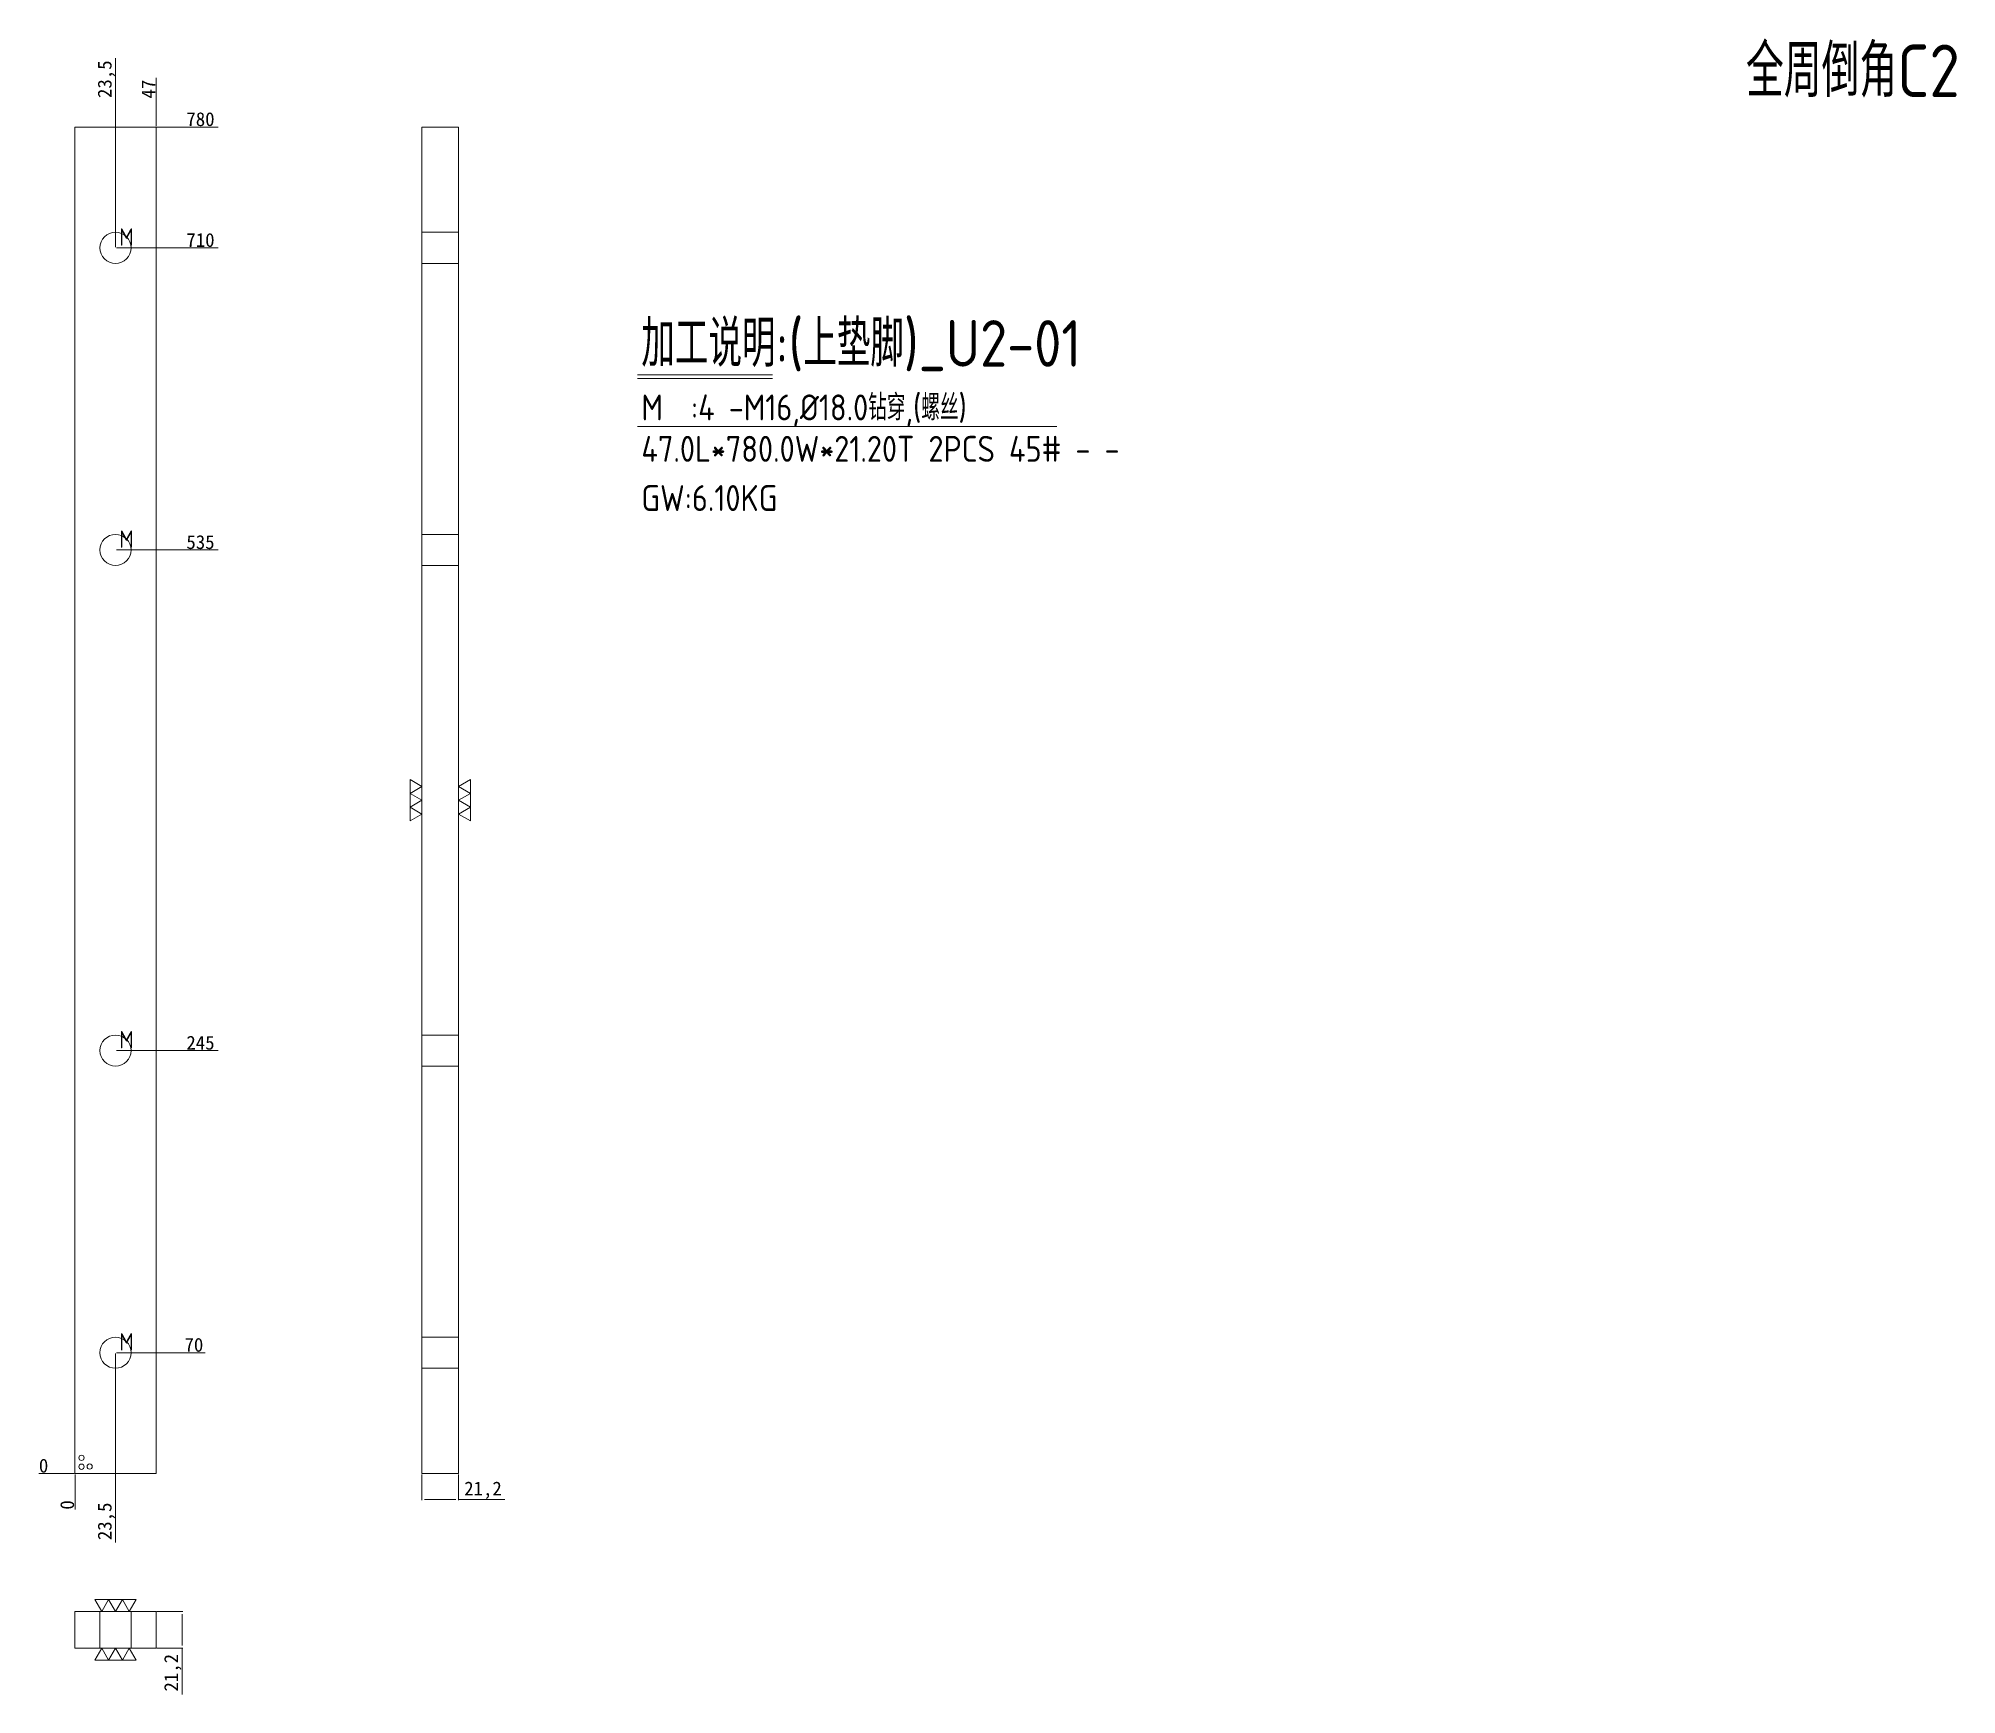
# Model space of a CAD drawing. Header units: millimetres. Extents: x 11630 to 12741, y 80862 to 81821.
import ezdxf

# ---------------------------------------------------------------- set-up
doc = ezdxf.new("R2010")
doc.units = ezdxf.units.MM
doc.linetypes.add('DASHED', pattern=[0])
doc.layers.add('dim', color=4, linetype='Continuous')
doc.layers.add('dim_temp', color=161, linetype='Continuous', lineweight=9)
doc.layers.add('U1', color=7, linetype='Continuous', true_color=0xffffff)
doc.layers.add('U2', color=7, linetype='Continuous', true_color=0xffffff)
doc.styles.add('_PUG_ERP', font='txt')
doc.styles.add('gbenor', font='gbenor.shx', dxfattribs={"bigfont": 'gbcbig'})
doc.dimstyles.new('_PUG_ERP', dxfattribs={"dimtxt": 8, "dimasz": 1.5, "dimexe": 0.5, "dimexo": 0.5, "dimgap": 0.5, "dimtad": 1, "dimtxsty": '_PUG_ERP', "dimblk": 'CLOSEDBLANK', "dimcen": 0, "dimclrd": 4, "dimclre": 4, "dimclrt": 3, "dimazin": 3, "dimtfac": 1, "dimtmove": 0, "dimatfit": 3, "dimldrblk": 'CLOSEDBLANK', "dimlwd": 9, "dimlwe": 9})

# ---------------------------------------------------------------- blocks, each defined once
blk = doc.blocks.new('*D1266')
at = {"layer": 'Defpoints', "color": 0}
for p in [(11674.6, 81060), (11713.1, 81060), (11651.1, 80990)]:
    blk.add_point(p, dxfattribs=at)
at = {"layer": 'dim_temp', "color": 4, "lineweight": 9}
blk.add_line((11675.1, 81060), (11726.5, 81060), dxfattribs=at)
at = {"layer": 'dim_temp', "color": 3, "lineweight": 18, "insert": (11720, 81064.5), "char_height": 8, "attachment_point": 5, "style": '_PUG_ERP'}
blk.add_mtext('70', dxfattribs=at)
blk = doc.blocks.new('_ClosedBlank')
blk = doc.blocks.new('*D1267')
at = {"layer": 'Defpoints', "color": 0}
for p in [(11674.6, 81235), (11713.1, 81235), (11651.1, 80990)]:
    blk.add_point(p, dxfattribs=at)
at = {"layer": 'dim_temp', "color": 4, "lineweight": 9}
blk.add_line((11675.1, 81235), (11734.1, 81235), dxfattribs=at)
at = {"layer": 'dim_temp', "color": 3, "lineweight": 18, "insert": (11723.8, 81239.5), "char_height": 8, "attachment_point": 5, "style": '_PUG_ERP'}
blk.add_mtext('245', dxfattribs=at)
blk = doc.blocks.new('*D1268')
at = {"layer": 'Defpoints', "color": 0}
for p in [(11674.6, 81525), (11713.1, 81525), (11651.1, 80990)]:
    blk.add_point(p, dxfattribs=at)
at = {"layer": 'dim_temp', "color": 4, "lineweight": 9}
blk.add_line((11675.1, 81525), (11734.1, 81525), dxfattribs=at)
at = {"layer": 'dim_temp', "color": 3, "lineweight": 18, "insert": (11723.8, 81529.5), "char_height": 8, "attachment_point": 5, "style": '_PUG_ERP'}
blk.add_mtext('535', dxfattribs=at)
blk = doc.blocks.new('*D1269')
at = {"layer": 'Defpoints', "color": 0}
for p in [(11674.6, 81700), (11713.1, 81700), (11651.1, 80990)]:
    blk.add_point(p, dxfattribs=at)
at = {"layer": 'dim_temp', "color": 4, "lineweight": 9}
blk.add_line((11675.1, 81700), (11734.1, 81700), dxfattribs=at)
at = {"layer": 'dim_temp', "color": 3, "lineweight": 18, "insert": (11723.8, 81704.5), "char_height": 8, "attachment_point": 5, "style": '_PUG_ERP'}
blk.add_mtext('710', dxfattribs=at)
blk = doc.blocks.new('*D1270')
at = {"layer": 'Defpoints', "color": 0}
for p in [(11698.1, 81770), (11713.1, 81770), (11651.1, 80990)]:
    blk.add_point(p, dxfattribs=at)
at = {"layer": 'dim_temp', "color": 4, "lineweight": 9}
blk.add_line((11698.6, 81770), (11734.1, 81770), dxfattribs=at)
at = {"layer": 'dim_temp', "color": 3, "lineweight": 18, "insert": (11723.8, 81774.5), "char_height": 8, "attachment_point": 5, "style": '_PUG_ERP'}
blk.add_mtext('780', dxfattribs=at)
blk = doc.blocks.new('*D1271')
at = {"layer": 'Defpoints', "color": 0}
for p in [(11636.1, 80990), (11651.1, 80990), (11651.1, 80990)]:
    blk.add_point(p, dxfattribs=at)
at = {"layer": 'dim_temp', "color": 4, "lineweight": 9}
blk.add_line((11650.6, 80990), (11630.2, 80990), dxfattribs=at)
at = {"layer": 'dim_temp', "color": 3, "lineweight": 18, "insert": (11632.9, 80994.5), "char_height": 8, "attachment_point": 5, "style": '_PUG_ERP'}
blk.add_mtext('0', dxfattribs=at)
blk = doc.blocks.new('*D1272')
at = {"layer": 'Defpoints', "color": 0}
for p in [(11674.6, 81060), (11651.1, 80990), (11674.6, 80975)]:
    blk.add_point(p, dxfattribs=at)
at = {"layer": 'dim_temp', "color": 4, "lineweight": 9}
blk.add_line((11674.6, 81059.5), (11674.6, 80950.1), dxfattribs=at)
at = {"layer": 'dim_temp', "color": 3, "lineweight": 18, "insert": (11669.3, 80962.3), "char_height": 8, "attachment_point": 5, "rotation": 90, "style": '_PUG_ERP'}
blk.add_mtext('23,5', dxfattribs=at)
blk = doc.blocks.new('*D1273')
at = {"layer": 'Defpoints', "color": 0}
for p in [(11651.1, 80990), (11651.1, 80990), (11651.1, 80975)]:
    blk.add_point(p, dxfattribs=at)
at = {"layer": 'dim_temp', "color": 4, "lineweight": 9}
blk.add_line((11651.1, 80989.5), (11651.1, 80969.2), dxfattribs=at)
at = {"layer": 'dim_temp', "color": 3, "lineweight": 18, "insert": (11646.6, 80971.8), "char_height": 8, "attachment_point": 5, "rotation": 90, "style": '_PUG_ERP'}
blk.add_mtext('0', dxfattribs=at)
blk = doc.blocks.new('*D1274')
at = {"layer": 'Defpoints', "color": 0}
for p in [(11698.1, 81785), (11698.1, 81770), (11651.1, 80990)]:
    blk.add_point(p, dxfattribs=at)
at = {"layer": 'dim_temp', "color": 4, "lineweight": 9}
blk.add_line((11698.1, 81770.5), (11698.1, 81798.5), dxfattribs=at)
at = {"layer": 'dim_temp', "color": 3, "lineweight": 18, "insert": (11693.6, 81792), "char_height": 8, "attachment_point": 5, "rotation": 90, "style": '_PUG_ERP'}
blk.add_mtext('47', dxfattribs=at)
blk = doc.blocks.new('*D1275')
at = {"layer": 'Defpoints', "color": 0}
for p in [(11674.6, 81785), (11674.6, 81700), (11651.1, 80990)]:
    blk.add_point(p, dxfattribs=at)
at = {"layer": 'dim_temp', "color": 4, "lineweight": 9}
blk.add_line((11674.6, 81700.5), (11674.6, 81809.9), dxfattribs=at)
at = {"layer": 'dim_temp', "color": 3, "lineweight": 18, "insert": (11669.3, 81797.7), "char_height": 8, "attachment_point": 5, "rotation": 90, "style": '_PUG_ERP'}
blk.add_mtext('23,5', dxfattribs=at)
blk = doc.blocks.new('*D1276')
at = {"layer": 'Defpoints', "color": 0}
for p in [(11698.1, 80910), (11698.1, 80888.8), (11713.1, 80888.8)]:
    blk.add_point(p, dxfattribs=at)
at = {"layer": 'dim_temp', "color": 4, "lineweight": 9}
for p, q in [((11698.6, 80910), (11713.6, 80910)), ((11713.1, 80908.5), (11713.1, 80890.3)), ((11698.6, 80888.8), (11713.6, 80888.8)), ((11713.1, 80888.8), (11713.1, 80861.9))]:
    blk.add_line(p, q, dxfattribs=at)
at = {"layer": 'dim_temp', "color": 3, "lineweight": 18, "insert": (11707.8, 80874.6), "char_height": 8, "attachment_point": 5, "rotation": 90, "style": '_PUG_ERP'}
blk.add_mtext('21,2', dxfattribs=at)
blk = doc.blocks.new('*D1277')
at = {"layer": 'Defpoints', "color": 0}
for p in [(11852.1, 80990), (11873.3, 80990), (11873.3, 80975)]:
    blk.add_point(p, dxfattribs=at)
at = {"layer": 'dim_temp', "color": 4, "lineweight": 9}
for p, q in [((11852.1, 80989.5), (11852.1, 80974.5)), ((11873.3, 80989.5), (11873.3, 80974.5)), ((11853.6, 80975), (11871.8, 80975)), ((11873.3, 80975), (11900.2, 80975))]:
    blk.add_line(p, q, dxfattribs=at)
at = {"layer": 'dim_temp', "color": 3, "lineweight": 18, "insert": (11887.5, 80980.3), "char_height": 8, "attachment_point": 5, "style": '_PUG_ERP'}
blk.add_mtext('21,2', dxfattribs=at)

msp = doc.modelspace()

# ---------------------------------------------------------------- linework, layer by layer
at = {"layer": 'dim', "color": 8, "linetype": 'Continuous', "lineweight": 18}
for p, q in [((11977.02, 81626.481), (12055.266, 81626.481)), ((11977.02, 81624.231), (12055.266, 81624.231)), ((11977.02, 81596.481), (12220.02, 81596.481))]:
    msp.add_line(p, q, dxfattribs=at)
at = {"layer": 'dim', "color": 20, "linetype": 'Continuous', "lineweight": 18}
for p, q in [((11852.148, 81388), (11845.22, 81392)), ((11845.22, 81392), (11845.22, 81368)), ((11852.148, 81388), (11845.22, 81384)), ((11873.348, 81388), (11880.276, 81392)), ((11873.348, 81388), (11880.276, 81384)), ((11880.276, 81392), (11880.276, 81368)), ((11852.148, 81380), (11845.22, 81384)), ((11852.148, 81380), (11845.22, 81376)), ((11852.148, 81372), (11845.22, 81376)), ((11873.348, 81380), (11880.276, 81384)), ((11873.348, 81380), (11880.276, 81376)), ((11873.348, 81372), (11880.276, 81376)), ((11852.148, 81372), (11845.22, 81368)), ((11873.348, 81372), (11880.276, 81368)), ((11666.559, 80910), (11662.559, 80916.928)), ((11686.559, 80916.928), (11662.559, 80916.928)), ((11666.559, 80910), (11670.559, 80916.928)), ((11674.559, 80910), (11670.559, 80916.928)), ((11674.559, 80910), (11678.559, 80916.928)), ((11682.559, 80910), (11678.559, 80916.928)), ((11682.559, 80910), (11686.559, 80916.928)), ((11666.559, 80888.8), (11662.559, 80881.872)), ((11666.559, 80888.8), (11670.559, 80881.872)), ((11674.559, 80888.8), (11670.559, 80881.872)), ((11674.559, 80888.8), (11678.559, 80881.872)), ((11682.559, 80888.8), (11678.559, 80881.872)), ((11682.559, 80888.8), (11686.559, 80881.872)), ((11686.559, 80881.872), (11662.559, 80881.872))]:
    msp.add_line(p, q, dxfattribs=at)
at = {"layer": 'dim', "lineweight": 18}
for centre in [(11654.847, 80999.095), (11654.847, 80993.925), (11659.589, 80994.033)]:
    msp.add_circle(centre, 1.523, dxfattribs=at)
at = {"layer": 'U2', "color": 135, "linetype": 'Continuous', "lineweight": 18}
for p, q in [((11651.059, 81770), (11698.059, 81770)), ((11651.059, 81770), (11651.059, 80990)), ((11698.059, 80990), (11698.059, 81770)), ((11852.148, 80990), (11852.148, 81770)), ((11852.148, 81770), (11873.348, 81770)), ((11873.348, 81770), (11873.348, 80990)), ((11698.059, 80990), (11651.059, 80990)), ((11873.348, 80990), (11852.148, 80990)), ((11698.059, 80910), (11651.059, 80910)), ((11651.059, 80888.8), (11651.059, 80910)), ((11698.059, 80888.8), (11698.059, 80910)), ((11651.059, 80888.8), (11698.059, 80888.8))]:
    msp.add_line(p, q, dxfattribs=at)
at = {"layer": 'U2', "color": 31, "linetype": 'DASHED', "lineweight": 13, "ltscale": 0.35293}
for p, q in [((11873.348, 81709.004), (11852.148, 81709.004)), ((11852.148, 81690.996), (11873.348, 81690.996)), ((11873.348, 81534.004), (11852.148, 81534.004)), ((11852.148, 81515.996), (11873.348, 81515.996)), ((11873.348, 81244.004), (11852.148, 81244.004)), ((11852.148, 81225.996), (11873.348, 81225.996)), ((11873.348, 81069.004), (11852.148, 81069.004)), ((11852.148, 81050.996), (11873.348, 81050.996)), ((11665.555, 80910), (11665.555, 80888.8)), ((11683.562, 80888.8), (11683.562, 80910))]:
    msp.add_line(p, q, dxfattribs=at)
at = {"layer": 'U2', "color": 42, "linetype": 'Continuous', "lineweight": 18}
for centre in [(11674.559, 81700), (11674.559, 81525), (11674.559, 81235), (11674.559, 81060)]:
    msp.add_circle(centre, 9.004, dxfattribs=at)

# ---------------------------------------------------------------- texts
at = {"layer": 'dim', "color": 4, "lineweight": 18, "style": 'gbenor'}
for s, height, p in [('M', 10, (11676.764, 81701.295)), ('加工说明:(上垫脚)_U2-01', 27, (11979.262, 81631.141)), ('M  :4 -M16,%%c18.0钻穿,(螺丝)', 15, (11979.27, 81600.07)), ('47.0L*780.0W*21.20T 2PCS 45# - - ', 15, (11979.27, 81576.07)), ('GW:6.10KG ', 15, (11979.27, 81547.57)), ('M', 10, (11676.764, 81526.295)), ('M', 10, (11676.764, 81236.295)), ('M', 10, (11676.764, 81061.295))]:
    msp.add_text(s, height=height, dxfattribs=at).set_placement(p)
at = {"layer": 'U1', "color": 3, "lineweight": 18, "style": 'gbenor'}
msp.add_text('全周倒角C2', height=30.42, dxfattribs=at).set_placement((12619.307, 81787.368))

# ---------------------------------------------------------------- dimensions: what is measured, and where the dimension line sits
at = {"layer": 'dim_temp', "lineweight": 18}
for feature_location, offset, dtype, origin, picture, middle in [((11674.559, 81700), (0, 85), 1, (11651.059, 80990), '*D1275', (11669.297, 81797.69)), ((11698.059, 81770), (0, 15), 1, (11651.059, 80990), '*D1274', (11693.559, 81791.976)), ((11698.059, 81770), (15, 0), 0, (11651.059, 80990), '*D1270', (11723.845, 81774.5)), ((11674.559, 81700), (38.5, 0), 0, (11651.059, 80990), '*D1269', (11723.845, 81704.5)), ((11674.559, 81525), (38.5, 0), 0, (11651.059, 80990), '*D1268', (11723.845, 81529.5)), ((11674.559, 81235), (38.5, 0), 0, (11651.059, 80990), '*D1267', (11723.845, 81239.5)), ((11674.559, 81060), (38.5, 0), 0, (11651.059, 80990), '*D1266', (11720.035, 81064.5)), ((11674.559, 81060), (0, -85), 1, (11651.059, 80990), '*D1272', (11669.297, 80962.31)), ((11651.058816978, 80990), (-15, 0), 0, (11651.058816978, 80990), '*D1271', (11632.892150311, 80994.5)), ((11651.058816978, 80990), (0, -15), 1, (11651.058816978, 80990), '*D1273', (11646.558816978, 80971.833333333))]:
    dim = msp.add_ordinate_dim(feature_location=feature_location, offset=offset, dtype=dtype, origin=origin, dimstyle='_PUG_ERP', dxfattribs=at)
    dim.commit()
    dim.dimension.update_dxf_attribs({"geometry": picture, "text_midpoint": middle})
dim = msp.add_linear_dim(base=(11873.348, 80975), p1=(11852.148, 80990), p2=(11873.348, 80990), dimstyle='_PUG_ERP', dxfattribs=at)
dim.commit()
dim.dimension.update_dxf_attribs({"geometry": '*D1277', "text_midpoint": (11887.539, 80980.262)})
dim = msp.add_linear_dim(base=(11713.059, 80888.8), p1=(11698.059, 80910), p2=(11698.059, 80888.8), angle=90, dimstyle='_PUG_ERP', dxfattribs=at)
dim.commit()
dim.dimension.update_dxf_attribs({"geometry": '*D1276', "text_midpoint": (11707.797, 80874.61)})

doc.saveas('drawing.dxf')
